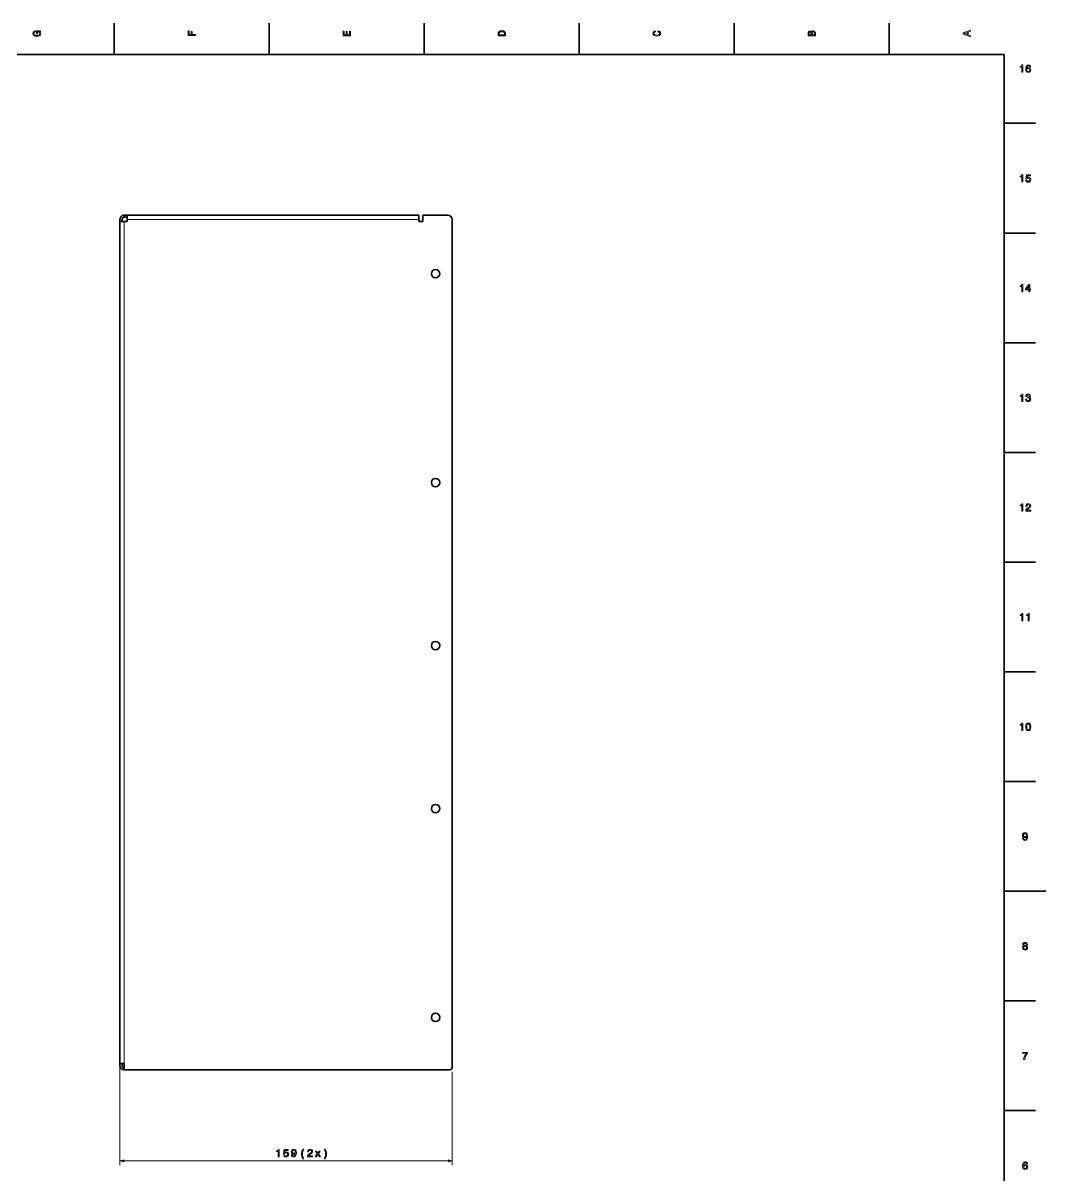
# Model space of a CAD drawing. Extents: x 0 to 1189, y 0 to 841.
# Drawn here: x 699 to 1189, y 285 to 836 of the extents above; entities that cross this region are included whole.
import ezdxf

# ---------------------------------------------------------------- set-up
doc = ezdxf.new("R2010")
doc.units = 0

msp = doc.modelspace()

# ---------------------------------------------------------------- linework, layer by layer
at = {"color": 7, "lineweight": 35, "ltscale": 0.375}
for p, q in [((742.900024, 821), (742.900024, 836)), ((817.099976, 821), (817.099976, 836)), ((891.299988, 821), (891.299988, 836)), ((965.5, 821), (965.5, 836)), ((1039.699951, 821), (1039.699951, 836)), ((1113.900024, 821), (1113.900024, 836)), ((1169, 788), (1184, 788)), ((1169, 735.5), (1184, 735.5)), ((1169, 683), (1184, 683)), ((1169, 630.5), (1184, 630.5)), ((1169, 578), (1184, 578)), ((1169, 525.5), (1184, 525.5)), ((1169, 473), (1184, 473)), ((1169, 368), (1184, 368)), ((1169, 315.5), (1184, 315.5))]:
    msp.add_line(p, q, dxfattribs=at)
at = {"color": 7, "lineweight": 35}
for p, q in [((1169, 821), (20, 821)), ((1169, 20), (1169, 821)), ((745.6875, 741.031494), (745.6875, 338.031494)), ((749.101685, 744.031494), (888.6875, 744.031494)), ((904.6875, 742.031494), (904.6875, 336.031494)), ((1169, 420.5), (1189, 420.5)), ((747.6875, 335.031494), (903.6875, 335.031494))]:
    msp.add_line(p, q, dxfattribs=at)
at = {"color": 7, "lineweight": 35, "ltscale": 0.025}
for p, q in [((745.6875, 741.031494), (745.6875, 742.031494)), ((746.6875, 741.031494), (746.6875, 742.031494)), ((747.6875, 744.031494), (747.6875, 743.031494)), ((749.101685, 742.031494), (749.101685, 741.031494)), ((888.6875, 742.031494), (888.6875, 741.031494)), ((745.6875, 338.031494), (745.6875, 337.031494)), ((746.6875, 338.031494), (746.6875, 337.031494))]:
    msp.add_line(p, q, dxfattribs=at)
at = {"color": 7, "lineweight": 35, "ltscale": 0.05}
for p, q in [((747.6875, 741.031494), (745.6875, 741.031494)), ((749.101685, 742.031494), (749.101685, 744.031494)), ((888.6875, 742.031494), (888.6875, 744.031494)), ((888.6875, 741.031494), (890.6875, 741.031494)), ((745.6875, 338.031494), (747.6875, 338.031494))]:
    msp.add_line(p, q, dxfattribs=at)
at = {"color": 7, "lineweight": 35, "ltscale": 0.035355}
for p, q in [((747.6875, 744.031494), (749.101685, 744.031494)), ((749.101685, 743.031494), (747.6875, 743.031494)), ((747.6875, 741.031494), (749.101685, 741.031494))]:
    msp.add_line(p, q, dxfattribs=at)
at = {"color": 7, "lineweight": 13}
for p, q in [((747.6875, 741.031494), (747.6875, 338.031494)), ((749.101685, 742.031494), (888.6875, 742.031494)), ((745.6875, 336.031494), (745.6875, 289.397552)), ((904.6875, 334.031494), (904.6875, 289.397552)), ((745.6875, 291.397552), (904.6875, 291.397552))]:
    msp.add_line(p, q, dxfattribs=at)
at = {"color": 7, "lineweight": 35, "ltscale": 0.075}
for p, q in [((890.6875, 744.031494), (890.6875, 741.031494)), ((747.6875, 335.031494), (747.6875, 338.031494))]:
    msp.add_line(p, q, dxfattribs=at)
at = {"color": 7, "lineweight": 35, "ltscale": 0.3}
msp.add_line((890.6875, 744.031494), (902.6875, 744.031494), dxfattribs=at)
at = {"color": 7, "lineweight": 35, "ltscale": 0.000913}
msp.add_line((904.6875, 741.031494), (904.687134, 741.067993), dxfattribs=at)
at = {"color": 7, "lineweight": 13}
for points in [[(1152.833252, 829.466858), (1152.833252, 829.930847), (1151.804443, 830.299011), (1151.804443, 831.695984), (1152.833252, 832.064148), (1152.833252, 832.538208), (1149.328247, 831.257202), (1149.328247, 830.742798)], [(707.164185, 831.922913), (707.633179, 832.008667), (707.633179, 832.260803), (705.741943, 832.260803), (705.741943, 830.984863), (706.170654, 830.984863), (706.170654, 831.771606), (706.200928, 831.771606), (706.664856, 831.711121), (707.007813, 831.549744), (707.22467, 831.302612), (707.295288, 830.994934), (707.204529, 830.652039), (706.93219, 830.384705), (706.483337, 830.213257), (705.868042, 830.152771), (705.257813, 830.208191), (704.80896, 830.3797), (704.536621, 830.652039), (704.440796, 831.020203), (704.491272, 831.272339), (704.632446, 831.479126), (704.869507, 831.630432), (705.187195, 831.716125), (705.187195, 832.215454), (704.703064, 832.08429), (704.339966, 831.837158), (704.118042, 831.489197), (704.037354, 831.050415), (704.163452, 830.475525), (704.531616, 830.041809), (705.111572, 829.764404), (705.883179, 829.668579), (706.659851, 829.764404), (707.239807, 830.041809), (707.607971, 830.450317), (707.729004, 830.964722), (707.68866, 831.252197), (707.587769, 831.509399), (707.411255, 831.731262)], [(781.833191, 829.966125), (781.833191, 830.435181), (780.224426, 830.435181), (780.224426, 831.907776), (779.805786, 831.907776), (779.805786, 830.435181), (778.756836, 830.435181), (778.756836, 832.245667), (778.333191, 832.245667), (778.333191, 829.966125)], [(856.033203, 829.940918), (856.033203, 832.159973), (855.609558, 832.159973), (855.609558, 830.404907), (854.424438, 830.404907), (854.424438, 831.968323), (854.005798, 831.968323), (854.005798, 830.404907), (852.956848, 830.404907), (852.956848, 832.119629), (852.533203, 832.119629), (852.533203, 829.940918)], [(926.733215, 830.994934), (926.733215, 829.829956), (930.233215, 829.829956), (930.233215, 830.994934), (930.122253, 831.544678), (929.784363, 831.953186), (929.23468, 832.205322), (928.483215, 832.296143), (927.716675, 832.215454), (927.414063, 832.114563), (927.171997, 831.973328), (926.844177, 831.564819), (926.763489, 831.297546)], [(927.151794, 830.959656), (927.227478, 831.342957), (927.459412, 831.605164), (927.872986, 831.761536), (928.483215, 831.811951), (929.073303, 831.75647), (929.486816, 831.600159), (929.733948, 831.332886), (929.814636, 830.959656), (929.814636, 830.299011), (927.151794, 830.299011)], [(1003.132019, 831.817017), (1003.555664, 831.716125), (1003.858215, 831.549744), (1004.044861, 831.317749), (1004.105347, 831.04541), (1004.014587, 830.71759), (1003.742249, 830.460388), (1003.298462, 830.28894), (1002.683167, 830.233459), (1002.072937, 830.28894), (1001.624084, 830.455322), (1001.351746, 830.712524), (1001.25592, 831.04541), (1001.306335, 831.287476), (1001.447571, 831.494263), (1001.6745, 831.65564), (1001.987183, 831.766602), (1001.987183, 832.245667), (1001.508118, 832.09436), (1001.144958, 831.832153), (1000.91803, 831.47406), (1000.837341, 831.04541), (1000.96344, 830.510803), (1001.316467, 830.102295), (1001.896423, 829.840088), (1002.683167, 829.749268), (1003.46991, 829.840088), (1004.049866, 830.102295), (1004.407959, 830.510803), (1004.528992, 831.04541), (1004.433167, 831.514404), (1004.165894, 831.892639), (1003.727112, 832.159973), (1003.132019, 832.301147)], [(1076.742065, 831.630432), (1076.449585, 831.983459), (1076.25293, 832.074219), (1076.010864, 832.104492), (1075.632568, 832.03894), (1075.360229, 831.842224), (1075.193848, 831.524475), (1075.133301, 831.080688), (1075.133301, 829.835022), (1078.633301, 829.835022), (1078.633301, 831.151306), (1078.562744, 831.6203), (1078.355957, 831.968323), (1078.028076, 832.185181), (1077.584351, 832.260803), (1077.286743, 832.215454), (1077.039673, 832.09436), (1076.858032, 831.897705)], [(1076.585693, 830.984863), (1076.585693, 830.299011), (1075.55188, 830.299011), (1075.55188, 831.025208), (1075.582153, 831.297546), (1075.672974, 831.489197), (1075.829224, 831.605164), (1076.061279, 831.645569), (1076.293213, 831.600159), (1076.45459, 831.479126), (1076.555542, 831.272339)], [(1078.214722, 831.095825), (1078.214722, 830.299011), (1077.009399, 830.299011), (1077.009399, 831.050415), (1077.044678, 831.368164), (1077.150635, 831.595093), (1077.332153, 831.731262), (1077.59436, 831.776672), (1077.871826, 831.731262), (1078.063477, 831.605164), (1078.179443, 831.393372)], [(1151.375732, 830.460388), (1149.83252, 831), (1151.375732, 831.539612)], [(1177.391235, 812.416809), (1177.850098, 812.416809), (1177.850098, 815.942017), (1177.507202, 815.942017), (1177.416382, 815.634399), (1177.234863, 815.427612), (1176.95752, 815.30658), (1176.574219, 815.266235), (1176.574219, 814.908142), (1177.391235, 814.908142)], [(1181.728394, 814.973755), (1181.632568, 815.382202), (1181.410645, 815.684814), (1181.067749, 815.876465), (1180.623901, 815.942017), (1180.326416, 815.906738), (1180.069214, 815.810913), (1179.842285, 815.654541), (1179.650635, 815.432678), (1179.499268, 815.155273), (1179.388306, 814.817383), (1179.317749, 814.418945), (1179.297607, 813.970093), (1179.378296, 813.253967), (1179.625366, 812.734558), (1180.023804, 812.421875), (1180.568481, 812.315918), (1181.057617, 812.406738), (1181.430908, 812.643738), (1181.672974, 813.016968), (1181.758667, 813.491028), (1181.672974, 813.970093), (1181.440918, 814.338257), (1181.082886, 814.570251), (1180.639038, 814.65094), (1180.159912, 814.55011), (1179.80188, 814.262634), (1179.877563, 814.817383), (1180.03894, 815.21582), (1180.286011, 815.45282), (1180.629028, 815.533508), (1180.881104, 815.493164), (1181.072754, 815.387268), (1181.198853, 815.210754), (1181.264404, 814.973755)], [(1181.269409, 813.485962), (1181.213989, 813.168274), (1181.072754, 812.926147), (1180.845825, 812.764771), (1180.563354, 812.714355), (1180.265869, 812.764771), (1180.03894, 812.921143), (1179.8927, 813.163208), (1179.84729, 813.480957), (1179.897705, 813.79364), (1180.03894, 814.03064), (1180.270874, 814.181946), (1180.583618, 814.237427), (1180.855957, 814.181946), (1181.072754, 814.035706), (1181.213989, 813.798645)], [(1177.391235, 759.916809), (1177.850098, 759.916809), (1177.850098, 763.442017), (1177.507202, 763.442017), (1177.416382, 763.134399), (1177.234863, 762.927612), (1176.95752, 762.80658), (1176.574219, 762.766235), (1176.574219, 762.408142), (1177.391235, 762.408142)], [(1179.267334, 760.829651), (1179.378296, 760.416077), (1179.625366, 760.093323), (1179.988525, 759.891602), (1180.452515, 759.815918), (1180.961792, 759.906738), (1181.360229, 760.15387), (1181.612427, 760.547241), (1181.708252, 761.051514), (1181.622437, 761.520569), (1181.380371, 761.888733), (1181.002197, 762.125732), (1180.512939, 762.211487), (1180.134766, 762.15094), (1179.842285, 761.984558), (1179.983398, 762.927612), (1181.516602, 762.927612), (1181.516602, 763.341187), (1179.645508, 763.341187), (1179.368164, 761.485229), (1179.771606, 761.485229), (1180.064087, 761.72229), (1180.437378, 761.808044), (1180.760132, 761.752563), (1181.007202, 761.591187), (1181.163574, 761.344055), (1181.218994, 761.026306), (1181.163574, 760.708618), (1181.002197, 760.461487), (1180.755005, 760.305115), (1180.437378, 760.249634), (1180.170044, 760.284973), (1179.963257, 760.40094), (1179.812012, 760.58252), (1179.736328, 760.829651)], [(1177.391235, 707.416809), (1177.850098, 707.416809), (1177.850098, 710.942017), (1177.507202, 710.942017), (1177.416382, 710.634399), (1177.234863, 710.427612), (1176.95752, 710.30658), (1176.574219, 710.266235), (1176.574219, 709.908142), (1177.391235, 709.908142)], [(1180.79541, 707.416809), (1181.249268, 707.416809), (1181.249268, 708.284241), (1181.748535, 708.284241), (1181.748535, 708.687683), (1181.249268, 708.687683), (1181.249268, 710.841187), (1180.790405, 710.841187), (1179.257202, 708.728027), (1179.257202, 708.284241), (1180.79541, 708.284241)], [(1179.680908, 708.687683), (1180.79541, 710.256165), (1180.79541, 708.687683)], [(1177.391235, 654.916809), (1177.850098, 654.916809), (1177.850098, 658.442017), (1177.507202, 658.442017), (1177.416382, 658.134399), (1177.234863, 657.927612), (1176.95752, 657.80658), (1176.574219, 657.766235), (1176.574219, 657.408142), (1177.391235, 657.408142)], [(1179.24707, 656.016235), (1179.24707, 655.980957), (1179.327881, 655.496765), (1179.564819, 655.133667), (1179.93811, 654.901672), (1180.432251, 654.815918), (1180.956787, 654.901672), (1181.350098, 655.123596), (1181.602295, 655.476624), (1181.693115, 655.930481), (1181.65271, 656.228027), (1181.541748, 656.470093), (1181.360229, 656.656738), (1181.118164, 656.792908), (1181.445923, 657.065247), (1181.562012, 657.498962), (1181.486328, 657.892334), (1181.269409, 658.18988), (1180.916382, 658.376465), (1180.432251, 658.442017), (1179.978394, 658.361328), (1179.630371, 658.139404), (1179.403442, 657.786377), (1179.327881, 657.317383), (1179.327881, 657.282104), (1179.776611, 657.282104), (1179.817017, 657.604858), (1179.94812, 657.836853), (1180.159912, 657.978027), (1180.45752, 658.028503), (1180.719727, 657.988159), (1180.911377, 657.882202), (1181.027344, 657.710754), (1181.072754, 657.47876), (1181.027344, 657.231628), (1180.906372, 657.065247), (1180.69458, 656.964355), (1180.407104, 656.934082), (1180.210327, 656.939148), (1180.210327, 656.54071), (1180.45752, 656.550842), (1180.775269, 656.505432), (1181.012207, 656.384399), (1181.153442, 656.187683), (1181.203857, 655.930481), (1181.148438, 655.638), (1181.002197, 655.421143), (1180.770142, 655.284973), (1180.462524, 655.239563), (1180.144775, 655.289978), (1179.912842, 655.441284), (1179.766602, 655.68335), (1179.71106, 656.016235)], [(1177.391235, 602.416809), (1177.850098, 602.416809), (1177.850098, 605.942017), (1177.507202, 605.942017), (1177.416382, 605.634399), (1177.234863, 605.427612), (1176.95752, 605.30658), (1176.574219, 605.266235), (1176.574219, 604.908142), (1177.391235, 604.908142)], [(1179.287476, 602.416809), (1181.693115, 602.416809), (1181.693115, 602.850525), (1179.791748, 602.850525), (1179.897705, 603.087585), (1180.079224, 603.284241), (1180.639038, 603.642334), (1180.936646, 603.79364), (1181.269409, 604.010498), (1181.50647, 604.262634), (1181.6427, 604.560181), (1181.693115, 604.898071), (1181.607422, 605.321716), (1181.370361, 605.654541), (1181.007202, 605.866394), (1180.538208, 605.942017), (1180.054077, 605.856262), (1179.685913, 605.619263), (1179.448853, 605.241028), (1179.368164, 604.74176), (1179.368164, 604.671143), (1179.827148, 604.671143), (1179.827148, 604.711487), (1179.872437, 605.054443), (1180.008667, 605.30658), (1180.225464, 605.467957), (1180.512939, 605.523438), (1180.805542, 605.473022), (1181.022339, 605.346924), (1181.163574, 605.150269), (1181.213989, 604.903137), (1181.178711, 604.671143), (1181.082886, 604.474426), (1180.921509, 604.302979), (1180.699585, 604.151672), (1180.401978, 603.990295), (1179.907837, 603.677612), (1179.559814, 603.344788), (1179.353027, 602.941284), (1179.287476, 602.431946)], [(1177.391235, 549.916809), (1177.850098, 549.916809), (1177.850098, 553.442017), (1177.507202, 553.442017), (1177.416382, 553.134399), (1177.234863, 552.927612), (1176.95752, 552.80658), (1176.574219, 552.766235), (1176.574219, 552.408142), (1177.391235, 552.408142)], [(1180.427246, 549.916809), (1180.88623, 549.916809), (1180.88623, 553.442017), (1180.543213, 553.442017), (1180.452515, 553.134399), (1180.270874, 552.927612), (1179.99353, 552.80658), (1179.610229, 552.766235), (1179.610229, 552.408142), (1180.427246, 552.408142)], [(1177.391235, 497.416779), (1177.850098, 497.416779), (1177.850098, 500.941986), (1177.507202, 500.941986), (1177.416382, 500.634369), (1177.234863, 500.427582), (1176.95752, 500.306549), (1176.574219, 500.266205), (1176.574219, 499.908142), (1177.391235, 499.908142)], [(1179.302612, 499.126434), (1179.378296, 498.334656), (1179.615234, 497.769806), (1179.99353, 497.42688), (1180.518066, 497.315918), (1181.037476, 497.42688), (1181.415771, 497.769806), (1181.647705, 498.334656), (1181.728394, 499.126434), (1181.647705, 499.913177), (1181.55188, 500.225861), (1181.415771, 500.483063), (1181.037476, 500.825989), (1180.518066, 500.941986), (1179.99353, 500.825989), (1179.615234, 500.478027), (1179.378296, 499.913177)], [(1179.786743, 499.126434), (1179.827148, 499.736664), (1179.953125, 500.175415), (1180.180176, 500.432617), (1180.518066, 500.523407), (1180.85083, 500.432617), (1181.077881, 500.175415), (1181.203857, 499.736664), (1181.244263, 499.126434), (1181.203857, 498.511169), (1181.077881, 498.072388), (1180.85083, 497.815186), (1180.518066, 497.729462), (1180.180176, 497.815186), (1179.953125, 498.072388), (1179.827148, 498.511169)], [(1177.789551, 445.78421), (1177.865234, 445.385803), (1178.082031, 445.078156), (1178.425049, 444.886505), (1178.878906, 444.815918), (1179.176514, 444.851227), (1179.443726, 444.941986), (1179.670654, 445.098328), (1179.862305, 445.320251), (1180.013672, 445.597626), (1180.124634, 445.940552), (1180.190186, 446.333923), (1180.215332, 446.787811), (1180.129639, 447.498901), (1179.882568, 448.018372), (1179.489136, 448.331055), (1178.949463, 448.441986), (1178.455322, 448.351227), (1178.082031, 448.109131), (1177.839966, 447.735931), (1177.759277, 447.266937), (1177.839966, 446.782776), (1178.077026, 446.414612), (1178.430054, 446.182617), (1178.878906, 446.106995), (1179.353027, 446.202789), (1179.71106, 446.4953), (1179.630371, 445.935516), (1179.468994, 445.537109), (1179.221802, 445.300049), (1178.883911, 445.224426), (1178.621704, 445.259705), (1178.430054, 445.370667), (1178.303955, 445.54718), (1178.25354, 445.78421)], [(1178.248535, 447.271973), (1178.29895, 447.584656), (1178.440186, 447.831757), (1178.662109, 447.988098), (1178.949463, 448.043579), (1179.24707, 447.988098), (1179.473999, 447.831757), (1179.615234, 447.589691), (1179.670654, 447.277008), (1179.615234, 446.95929), (1179.473999, 446.72226), (1179.242065, 446.575989), (1178.934326, 446.525574), (1178.656982, 446.575989), (1178.440186, 446.72226), (1178.29895, 446.954254)], [(1178.374634, 394.302948), (1178.117432, 394.161743), (1177.940918, 393.965057), (1177.829956, 393.717926), (1177.794556, 393.42038), (1177.875366, 392.971527), (1178.1073, 392.623566), (1178.485596, 392.401642), (1179, 392.315918), (1179.509277, 392.401642), (1179.887573, 392.623566), (1180.119507, 392.971527), (1180.205322, 393.42038), (1180.164917, 393.717926), (1180.059082, 393.965057), (1179.877441, 394.161743), (1179.625366, 394.302948), (1179.827026, 394.423981), (1179.968262, 394.590424), (1180.053955, 394.792145), (1180.084229, 395.039246), (1180.00354, 395.397339), (1179.791748, 395.684784), (1179.448853, 395.871399), (1179, 395.941986), (1178.546021, 395.871399), (1178.203125, 395.684784), (1177.986206, 395.397339), (1177.910645, 395.039246), (1177.935791, 394.792145), (1178.021606, 394.590424)], [(1178.278809, 393.430481), (1178.324097, 393.697754), (1178.470459, 393.899475), (1178.697388, 394.030609), (1179, 394.075989), (1179.297485, 394.030609), (1179.524414, 393.899475), (1179.670654, 393.697754), (1179.721069, 393.430481), (1179.670654, 393.143005), (1179.524414, 392.926147), (1179.297485, 392.784943), (1179, 392.739532), (1178.697388, 392.784943), (1178.470459, 392.926147), (1178.324097, 393.143005)], [(1178.389771, 394.998901), (1178.430054, 395.220825), (1178.551147, 395.392273), (1178.742798, 395.498199), (1179, 395.538544), (1179.252075, 395.498199), (1179.443726, 395.392273), (1179.564819, 395.220825), (1179.610229, 394.998901), (1179.564819, 394.771973), (1179.443726, 394.595459), (1179.252075, 394.479462), (1179, 394.444153), (1178.742798, 394.484497), (1178.551147, 394.595459), (1178.430054, 394.771973)], [(1178.29895, 339.916779), (1178.80835, 339.916779), (1178.974731, 340.748901), (1179.267212, 341.525574), (1179.680786, 342.246735), (1180.220459, 342.922546), (1180.220459, 343.341125), (1177.819824, 343.341125), (1177.819824, 342.882202), (1179.736206, 342.882202), (1179.181519, 342.201355), (1178.762939, 341.490265), (1178.470459, 340.733795)], [(821.360718, 293.397552), (821.819641, 293.397552), (821.819641, 296.92276), (821.476685, 296.92276), (821.385925, 296.615112), (821.204346, 296.408356), (820.927002, 296.287323), (820.543701, 296.246948), (820.543701, 295.888885), (821.360718, 295.888885)], [(823.936768, 294.310364), (824.047729, 293.89682), (824.294861, 293.574066), (824.657959, 293.372314), (825.121948, 293.296692), (825.631287, 293.387451), (826.029724, 293.634583), (826.28186, 294.027954), (826.377686, 294.532257), (826.291992, 295.001282), (826.049866, 295.369446), (825.671631, 295.606476), (825.182434, 295.6922), (824.804199, 295.631683), (824.511719, 295.465271), (824.652893, 296.408356), (826.186035, 296.408356), (826.186035, 296.821899), (824.315002, 296.821899), (824.037659, 294.965973), (824.441101, 294.965973), (824.733582, 295.203003), (825.106812, 295.288757), (825.429565, 295.233276), (825.676697, 295.071899), (825.833008, 294.824768), (825.888489, 294.50705), (825.833008, 294.189331), (825.671631, 293.9422), (825.424561, 293.785858), (825.106812, 293.730408), (824.839539, 293.765686), (824.632751, 293.881683), (824.481445, 294.063232), (824.405823, 294.310364)], [(827.713135, 294.264984), (827.788818, 293.866577), (828.005676, 293.558929), (828.348572, 293.367279), (828.80249, 293.296692), (829.100037, 293.33197), (829.36731, 293.42276), (829.594299, 293.579102), (829.785889, 293.800995), (829.937195, 294.078369), (830.048157, 294.421326), (830.113708, 294.814697), (830.138916, 295.268585), (830.053223, 295.979675), (829.806091, 296.499115), (829.41272, 296.811798), (828.873108, 296.92276), (828.378845, 296.83197), (828.005676, 296.589905), (827.763611, 296.216705), (827.682861, 295.747681), (827.763611, 295.26355), (828.00061, 294.895386), (828.353638, 294.663391), (828.80249, 294.587738), (829.27655, 294.683563), (829.634644, 294.976074), (829.553955, 294.41626), (829.392517, 294.017853), (829.145447, 293.780823), (828.807556, 293.70517), (828.545288, 293.740479), (828.353638, 293.85144), (828.227539, 294.027954), (828.177124, 294.264984)], [(828.172058, 295.752716), (828.222534, 296.065399), (828.363708, 296.312531), (828.585632, 296.468872), (828.873108, 296.524353), (829.170654, 296.468872), (829.397583, 296.312531), (829.538818, 296.070435), (829.594299, 295.757782), (829.538818, 295.440063), (829.397583, 295.203003), (829.165588, 295.056763), (828.857971, 295.006348), (828.580566, 295.056763), (828.363708, 295.203003), (828.222534, 295.434998)], [(833.327698, 292.424194), (833.645447, 292.424194), (833.357971, 292.958771), (833.15625, 293.518585), (833.030151, 294.108643), (832.989807, 294.703735), (833.030151, 295.298828), (833.15625, 295.88385), (833.357971, 296.4487), (833.645447, 296.983276), (833.327698, 296.983276), (832.959534, 296.428528), (832.702332, 295.878815), (832.551025, 295.303894), (832.505676, 294.703735), (832.551025, 294.098541), (832.702332, 293.528656), (832.959534, 292.978943)], [(835.465027, 293.397552), (837.870667, 293.397552), (837.870667, 293.831268), (835.96936, 293.831268), (836.075256, 294.068298), (836.256836, 294.264984), (836.816589, 294.623047), (837.114136, 294.774353), (837.447021, 294.991211), (837.684021, 295.243347), (837.82019, 295.540924), (837.870667, 295.878815), (837.784912, 296.302429), (837.547852, 296.635284), (837.184753, 296.847107), (836.715759, 296.92276), (836.231567, 296.837036), (835.863464, 296.599976), (835.626404, 296.221741), (835.545715, 295.722473), (835.545715, 295.651855), (836.004639, 295.651855), (836.004639, 295.6922), (836.050049, 296.035156), (836.186218, 296.287323), (836.403076, 296.4487), (836.690552, 296.504181), (836.983032, 296.453735), (837.19989, 296.327667), (837.341125, 296.130981), (837.391541, 295.88385), (837.356262, 295.651855), (837.260437, 295.45517), (837.098999, 295.283691), (836.877136, 295.132416), (836.57959, 294.971039), (836.085327, 294.658356), (835.737366, 294.3255), (835.530579, 293.922028), (835.465027, 293.412659)], [(839.710388, 293.397552), (840.406372, 294.451569), (841.122498, 293.397552), (841.657104, 293.397552), (840.688782, 294.794525), (841.601624, 296.105743), (841.087219, 296.105743), (840.426575, 295.122314), (839.765869, 296.105743), (839.241394, 296.105743), (840.139099, 294.789459), (839.190979, 293.397552)], [(843.804504, 292.424194), (844.167603, 292.978943), (844.424805, 293.528656), (844.576111, 294.098541), (844.626526, 294.703735), (844.576111, 295.303894), (844.424805, 295.878815), (844.167603, 296.428528), (843.804504, 296.983276), (843.486755, 296.983276), (843.769226, 296.4487), (843.970947, 295.88385), (844.09198, 295.298828), (844.137329, 294.703735), (844.09198, 294.108643), (843.970947, 293.518585), (843.76416, 292.958771), (843.486755, 292.424194)], [(1180.210327, 289.973694), (1180.114502, 290.382202), (1179.892578, 290.684784), (1179.549683, 290.876434), (1179.105835, 290.941986), (1178.80835, 290.906677), (1178.551147, 290.810883), (1178.324097, 290.654541), (1178.132568, 290.432617), (1177.981201, 290.155243), (1177.870239, 289.817352), (1177.799683, 289.418945), (1177.779541, 288.970093), (1177.860229, 288.253967), (1178.1073, 287.734497), (1178.505737, 287.421814), (1179.050415, 287.315918), (1179.539551, 287.406677), (1179.91272, 287.643738), (1180.154785, 288.016937), (1180.240601, 288.490997), (1180.154785, 288.970093), (1179.922852, 289.338257), (1179.564819, 289.570251), (1179.120972, 289.65094), (1178.641846, 289.550049), (1178.283813, 289.262604), (1178.359497, 289.817352), (1178.520874, 290.215759), (1178.767944, 290.452789), (1179.11084, 290.533508), (1179.363037, 290.493134), (1179.554688, 290.387238), (1179.680786, 290.210724), (1179.746338, 289.973694)], [(1179.751343, 288.485931), (1179.695923, 288.168213), (1179.554688, 287.926147), (1179.327759, 287.764771), (1179.045288, 287.714325), (1178.747803, 287.764771), (1178.520874, 287.921112), (1178.374634, 288.163177), (1178.329224, 288.480896), (1178.379639, 288.793579), (1178.520874, 289.030609), (1178.752808, 289.181915), (1179.065552, 289.237396), (1179.337891, 289.181915), (1179.554688, 289.035645), (1179.695923, 288.798615)]]:
    msp.add_lwpolyline(points, close=True, dxfattribs=at)
for points in [[(747.619385, 291.915192), (745.6875, 291.397552), (747.619385, 290.879913)], [(902.755615, 290.879913), (904.6875, 291.397552), (902.755615, 291.915192)]]:
    msp.add_lwpolyline(points, dxfattribs=at)
at = {"color": 7, "lineweight": 35}
for centre in [(896.787476, 716.031494), (896.787476, 616.031494), (896.787476, 538.031494), (896.787476, 460.031494), (896.787476, 360.031494)]:
    msp.add_circle(centre, 2, dxfattribs=at)
for centre, radius, start, end in [((747.6875, 742.031494), 2, 90.000003, 180.000005), ((747.6875, 742.031494), 1, 90.000003, 180.000005), ((902.687378, 742.031372), 2.000154, 0.003123, 89.996642), ((747.6875, 337.031494), 2, 180.000005, 269.999997), ((747.6875, 337.031494), 1, 180.000005, 269.999997), ((903.687378, 336.031616), 1.000026, 270.006957, 359.992803), ((903.687378, 336.031616), 1.000021, 270.007019, 359.993276)]:
    msp.add_arc(centre, radius, start, end, dxfattribs=at)

doc.saveas('drawing.dxf')
